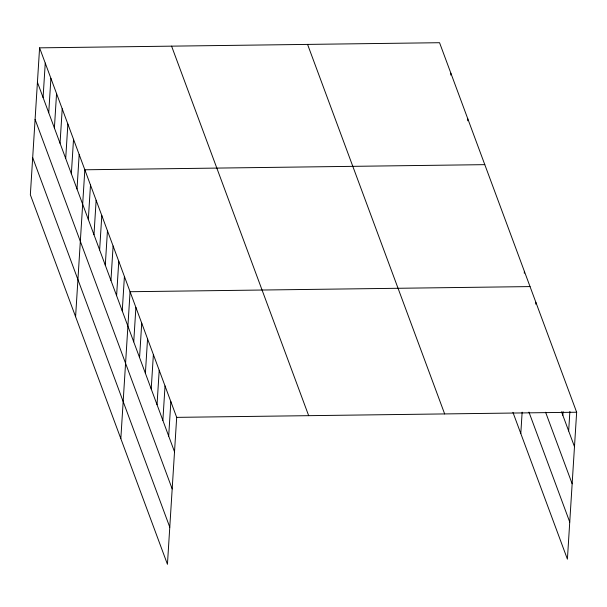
<?xml version="1.0" encoding="UTF-8"?>
<svg xmlns="http://www.w3.org/2000/svg" width="607" height="607" viewBox="0 0 607 607"><rect width="100%" height="100%" fill="white"/><g stroke="black" fill="none" stroke-linecap="round" stroke-linejoin="round"><path stroke-width="0.91" d="M39.592 47.847L30.35 194.771L167.441 564.29L176.683 417.366L39.592 47.847L439.559 42.71L576.65 412.229L567.408 559.153L512.938 412.35M43.082 97.53L45.252 63.082M48.735 112.773L50.905 78.326M54.395 128.009L56.557 93.569M60.047 143.252L62.218 108.812M65.7 158.495L67.87 124.056M71.36 173.739L73.523 139.299M77.013 188.982L79.176 154.542M75.587 316.717L84.836 169.785L484.796 164.649M88.319 219.468L90.489 185.029M93.979 234.712L96.141 200.272M99.631 249.955L101.801 215.515M105.284 265.198L107.454 230.759M110.944 280.442L113.107 246.002M116.597 295.685L118.767 261.245M122.25 310.928L124.42 276.481M120.831 438.656L130.073 291.724L530.04 286.587M133.737 341.87L135.9 307.43M139.557 357.576L141.727 323.136M145.384 373.282L147.554 338.843M151.211 388.988L153.381 354.549M157.038 404.694L159.209 370.247M162.866 420.393L165.036 385.953M168.693 436.099L170.855 401.659M450.751 75.056L450.872 73.189M467.716 120.785L467.838 118.919M524.266 273.211L524.387 271.344M520.798 433.519L522.141 412.176M535.746 304.16L535.867 302.294M562.833 415.256L563.068 411.538M568.66 430.962L569.89 411.417M176.683 417.366L576.65 412.229M561.536 411.766L574.48 446.669M545.602 412.244L572.151 483.787M528.955 412.1L569.738 522.035M307.567 44.402L444.658 413.921M171.584 46.147L308.675 415.666M37.429 82.286L174.52 451.805M35.092 119.404L172.183 488.923M32.687 157.653L169.778 527.172"/></g></svg>
